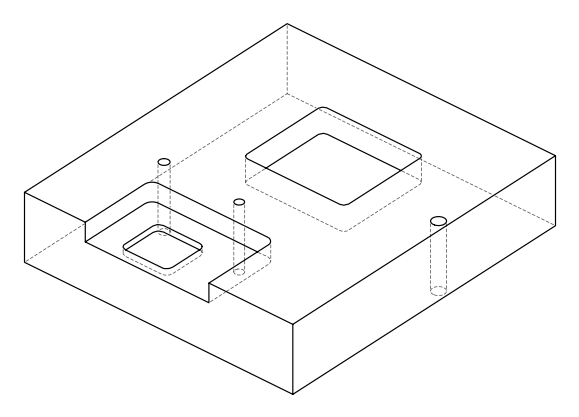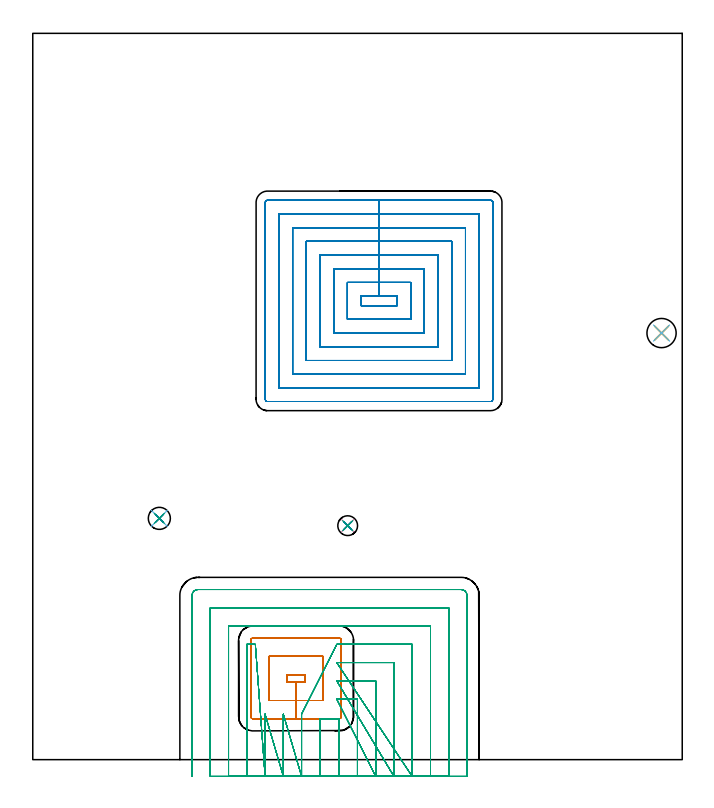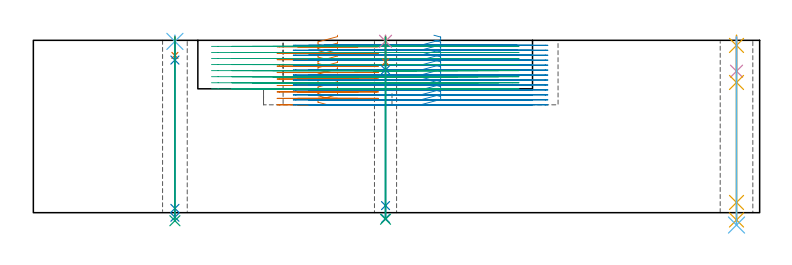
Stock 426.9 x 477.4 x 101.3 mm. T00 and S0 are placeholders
(PLAN: 15 operations, 12 tool changes, 132.5 min)
(1 MILL_RECTANGULAR_POCKET | POCKET_RECTANGULAR_STRAIGHT | UGT0201_008 | Follow Part, ap 4, ae 75% | 9.27 min | 194599 mm3)
(2 MILL_RECTANGULAR_POCKET_1 | POCKET_RECTANGULAR_STRAIGHT_1 | NXT0201_011 | Follow Part, ap 3, ae 75% | 67.73 min | 882009 mm3)
(3 MILL_SLOT | SLOT_PARTIAL_RECTANGULAR | UGT0201_008 | Follow Part, ap 4, ae 75% | 52.39 min | 523611 mm3)
(4 SPOT_DRILL | STEP1HOLE | NXT0321_9005460120000 | 0.03 min | 57 mm3)
(5 SPOT_DRILL_1 | STEP1HOLE_1 | NXT0321_9005460120000 | 0.05 min | 234 mm3)
(6 SPOT_DRILL_2 | STEP1HOLE_2 | NXT0321_9005460120000 | 0.03 min | 35 mm3)
(7 DRILL_BLIND_HOLE_INTO_CENTER | STEP1HOLE | NXT0301_056 | 0.06 min | 603 mm3)
(8 GUN_DRILL_THROUGH_HOLE | STEP1HOLE | UGT0307_005 | 0.5 min | 4803 mm3)
(9 DRILL_TO_ENLARGE_THROUGH_HOLE | STEP1HOLE | NXT0301_101 | 0.43 min | 8003 mm3)
(10 DRILL_BLIND_HOLE_INTO_CENTER_1 | STEP1HOLE_1 | NXT0301_092 | 0.08 min | 1678 mm3)
(11 GUN_DRILL_THROUGH_HOLE_1 | STEP1HOLE_1 | UGT0307_009 | 0.54 min | 9584 mm3)
(12 DRILL_TO_ENLARGE_THROUGH_HOLE_1 | STEP1HOLE_1 | UGT0301_259 | 0.44 min | 17786 mm3)
(13 DRILL_BLIND_HOLE_INTO_CENTER_2 | STEP1HOLE_2 | NXT0301_030 | 0.05 min | 219 mm3)
(14 GUN_DRILL_THROUGH_HOLE_2 | STEP1HOLE_2 | UGT0307_001 | 0.48 min | 1828 mm3)
(15 SPADE_DRILL_TO_ENLARGE_THROUGH_HOLE | STEP1HOLE_2 | UGT0306_005 | 0.43 min | 14658 mm3)
(TOOL UGT0201_008 | End Mill 16 mm | D16 FL32 Z4)
(TOOL NXT0201_011 | ENDMILL 12mm [2P460-1200-NA 1630] | D12 FL38 Z6)
(TOOL NXT0321_9005460120000 | NC Spot Drill, 142deg, 12mm, Carbide, Uncoated | D12 PA142 FL30 Z2)
(TOOL NXT0301_056 | Carbide Drill 8.5mm [860.1-0850-026A1-MM 2214] | D8.5 PA140 FL47 Z2)
(TOOL UGT0307_005 | Gun Drill 8.3 mm | D8.3 PA130 FL24 Z1)
(TOOL NXT0301_101 | Carbide Drill 13mm [860.1-1300-104A1-MM 2214] | D13 PA140 FL123 Z2)
(TOOL NXT0301_092 | Carbide Drill 12.1mm [860.1-1210-061A1-MM 2214] | D12.1 PA140 FL77 Z2)
(TOOL UGT0307_009 | Gun Drill 12 mm | D12 PA130 FL24 Z1)
(TOOL UGT0301_259 | Twist Drill 19.2 mm | D19.2 PA118 FL140 Z2)
(TOOL NXT0301_030 | Carbide Drill 5.9mm [860.1-0590-018A1-MM 2214] | D5.9 PA140 FL28 Z2)
(TOOL UGT0307_001 | Gun Drill 5 mm | D5 PA130 FL24 Z1)
(TOOL UGT0306_005 | Spade Drill 14.5mm | D14.5 PA132 FL10 Z2)
(OP 1 MILL_RECTANGULAR_POCKET)
G17 G21 G94 G90
T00 M6
G54
G17 G0 G90 X178.8 Y52.809 S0 M3
G43 Z111.3 H0
Z104.3
G94 G1 Y55.9 Z103.472 F250.
X167.3 Z100.39
Y50.9 Z99.051
X173.05 Z97.51
X178.8 F500.
Y55.9
X167.3
Y50.9
X173.05
Y38.9
X190.8
Y67.9
X155.3
Y38.9
X173.05
Y26.9
X201.4
G3 X202.8 Y28.3 R1.4
G1 Y78.5
G3 X201.4 Y79.9 R1.4
G1 X144.7
G3 X143.3 Y78.5 R1.4
G1 Y28.3
G3 X144.7 Y26.9 R1.4
G1 X173.05
X174.05
G0 X178.8 Y52.809 Z100.51
G1 Y55.9 Z99.682 F250.
X167.3 Z96.6
Y50.9 Z95.261
X173.05 Z93.72
X178.8 F500.
Y55.9
X167.3
Y50.9
X173.05
Y38.9
X190.8
Y67.9
X155.3
Y38.9
X173.05
Y26.9
X201.4
G3 X202.8 Y28.3 R1.4
G1 Y78.5
G3 X201.4 Y79.9 R1.4
G1 X144.7
G3 X143.3 Y78.5 R1.4
G1 Y28.3
G3 X144.7 Y26.9 R1.4
G1 X173.05
X174.05
G0 X178.8 Y52.809 Z96.72
G1 Y55.9 Z95.892 F250.
X167.3 Z92.81
Y50.9 Z91.471
X173.05 Z89.93
X178.8 F500.
Y55.9
X167.3
Y50.9
X173.05
Y38.9
X190.8
Y67.9
X155.3
Y38.9
X173.05
Y26.9
X201.4
G3 X202.8 Y28.3 R1.4
G1 Y78.5
G3 X201.4 Y79.9 R1.4
G1 X144.7
G3 X143.3 Y78.5 R1.4
G1 Y28.3
G3 X144.7 Y26.9 R1.4
G1 X173.05
X174.05
G0 X178.8 Y52.809 Z92.93
G1 Y55.9 Z92.102 F250.
X167.3 Z89.02
Y50.9 Z87.681
X173.05 Z86.14
X178.8 F500.
Y55.9
X167.3
Y50.9
X173.05
Y38.9
X190.8
Y67.9
X155.3
Y38.9
X173.05
Y26.9
X201.4
G3 X202.8 Y28.3 R1.4
G1 Y78.5
G3 X201.4 Y79.9 R1.4
G1 X144.7
G3 X143.3 Y78.5 R1.4
G1 Y28.3
G3 X144.7 Y26.9 R1.4
G1 X173.05
X174.05
G0 X178.8 Y52.809 Z89.14
G1 Y55.9 Z88.312 F250.
X167.3 Z85.23
Y50.9 Z83.891
X173.05 Z82.35
X178.8 F500.
Y55.9
X167.3
Y50.9
X173.05
Y38.9
X190.8
Y67.9
X155.3
Y38.9
X173.05
Y26.9
X201.4
G3 X202.8 Y28.3 R1.4
G1 Y78.5
G3 X201.4 Y79.9 R1.4
G1 X144.7
G3 X143.3 Y78.5 R1.4
G1 Y28.3
G3 X144.7 Y26.9 R1.4
G1 X173.05
X174.05
G0 X178.8 Y52.809 Z85.35
G1 Y55.9 Z84.522 F250.
X167.3 Z81.44
Y50.9 Z80.101
X173.05 Z78.56
X178.8 F500.
Y55.9
X167.3
Y50.9
X173.05
Y38.9
X190.8
Y67.9
X155.3
Y38.9
X173.05
Y26.9
X201.4
G3 X202.8 Y28.3 R1.4
G1 Y78.5
G3 X201.4 Y79.9 R1.4
G1 X144.7
G3 X143.3 Y78.5 R1.4
G1 Y28.3
G3 X144.7 Y26.9 R1.4
G1 X173.05
X174.05
G0 X178.8 Y52.809 Z81.56
G1 Y55.9 Z80.732 F250.
X167.3 Z77.65
Y50.9 Z76.311
X173.05 Z74.77
X178.8 F500.
Y55.9
X167.3
Y50.9
X173.05
Y38.9
X190.8
Y67.9
X155.3
Y38.9
X173.05
Y26.9
X201.4
G3 X202.8 Y28.3 R1.4
G1 Y78.5
G3 X201.4 Y79.9 R1.4
G1 X144.7
G3 X143.3 Y78.5 R1.4
G1 Y28.3
G3 X144.7 Y26.9 R1.4
G1 X173.05
X174.05
G0 X178.8 Y52.809 Z77.77
G1 Y55.9 Z76.942 F250.
X167.3 Z73.86
Y50.9 Z72.521
X173.05 Z70.98
X178.8 F500.
Y55.9
X167.3
Y50.9
X173.05
Y38.9
X190.8
Y67.9
X155.3
Y38.9
X173.05
Y26.9
X201.4
G3 X202.8 Y28.3 R1.4
G1 Y78.5
G3 X201.4 Y79.9 R1.4
G1 X144.7
G3 X143.3 Y78.5 R1.4
G1 Y28.3
G3 X144.7 Y26.9 R1.4
G1 X173.05
X174.05
G0 X178.8 Y52.809 Z73.98
G1 Y55.9 Z73.152 F250.
X167.3 Z70.07
Y50.9 Z68.731
X173.05 Z67.19
X178.8 F500.
Y55.9
X167.3
Y50.9
X173.05
Y38.9
X190.8
Y67.9
X155.3
Y38.9
X173.05
Y26.9
X201.4
G3 X202.8 Y28.3 R1.4
G1 Y78.5
G3 X201.4 Y79.9 R1.4
G1 X144.7
G3 X143.3 Y78.5 R1.4
G1 Y28.3
G3 X144.7 Y26.9 R1.4
G1 X173.05
X174.05
G0 X178.8 Y52.809 Z70.19
G1 Y55.9 Z69.362 F250.
X167.3 Z66.28
Y50.9 Z64.941
X173.05 Z63.4
X178.8 F500.
Y55.9
X167.3
Y50.9
X173.05
Y38.9
X190.8
Y67.9
X155.3
Y38.9
X173.05
Y26.9
X201.4
G3 X202.8 Y28.3 R1.4
G1 Y78.5
G3 X201.4 Y79.9 R1.4
G1 X144.7
G3 X143.3 Y78.5 R1.4
G1 Y28.3
G3 X144.7 Y26.9 R1.4
G1 X173.05
X174.05
G0 Z111.3
M5
M2
(OP 2 MILL_RECTANGULAR_POCKET_1)
G17 G21 G94 G90
T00 M6
G54
G17 G0 G90 X235.424 Y298.4 S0 M3
G43 Z111.3 H1
Z104.3
G94 G1 X239.4 Z103.234 F250.
Y304.7 Z101.546
X227.6 Z98.385
X215.8 F500.
Y298.4
X239.4
Y304.7
X227.6
Y313.7
X206.8
Y289.4
X248.4
Y313.7
X227.6
Y322.7
X197.8
Y280.4
X257.4
Y322.7
X227.6
Y331.7
X188.8
Y271.4
X266.4
Y331.7
X227.6
Y340.7
X179.8
Y262.4
X275.4
Y340.7
X227.6
Y349.7
X170.8
Y253.4
X284.4
Y349.7
X227.6
Y358.7
X161.8
Y244.4
X293.4
Y358.7
X227.6
Y367.7
X154.3
G3 X152.8 Y366.2 R1.5
G1 Y236.9
G3 X154.3 Y235.4 R1.5
G1 X300.9
G3 X302.4 Y236.9 R1.5
G1 Y366.2
G3 X300.9 Y367.7 R1.5
G1 X227.6
X226.6
G0 X235.424 Y298.4 Z101.385
G1 X239.4 Z100.319 F250.
Y304.7 Z98.631
X227.6 Z95.469
X215.8 F500.
Y298.4
X239.4
Y304.7
X227.6
Y313.7
X206.8
Y289.4
X248.4
Y313.7
X227.6
Y322.7
X197.8
Y280.4
X257.4
Y322.7
X227.6
Y331.7
X188.8
Y271.4
X266.4
Y331.7
X227.6
Y340.7
X179.8
Y262.4
X275.4
Y340.7
X227.6
Y349.7
X170.8
Y253.4
X284.4
Y349.7
X227.6
Y358.7
X161.8
Y244.4
X293.4
Y358.7
X227.6
Y367.7
X154.3
G3 X152.8 Y366.2 R1.5
G1 Y236.9
G3 X154.3 Y235.4 R1.5
G1 X300.9
G3 X302.4 Y236.9 R1.5
G1 Y366.2
G3 X300.9 Y367.7 R1.5
G1 X227.6
X226.6
G0 X235.424 Y298.4 Z98.469
G1 X239.4 Z97.404 F250.
Y304.7 Z95.716
X227.6 Z92.554
X215.8 F500.
Y298.4
X239.4
Y304.7
X227.6
Y313.7
X206.8
Y289.4
X248.4
Y313.7
X227.6
Y322.7
X197.8
Y280.4
X257.4
Y322.7
X227.6
Y331.7
X188.8
Y271.4
X266.4
Y331.7
X227.6
Y340.7
X179.8
Y262.4
X275.4
Y340.7
X227.6
Y349.7
X170.8
Y253.4
X284.4
Y349.7
X227.6
Y358.7
X161.8
Y244.4
X293.4
Y358.7
X227.6
Y367.7
X154.3
G3 X152.8 Y366.2 R1.5
G1 Y236.9
G3 X154.3 Y235.4 R1.5
G1 X300.9
G3 X302.4 Y236.9 R1.5
G1 Y366.2
G3 X300.9 Y367.7 R1.5
G1 X227.6
X226.6
G0 X235.424 Y298.4 Z95.554
G1 X239.4 Z94.488 F250.
Y304.7 Z92.8
X227.6 Z89.638
X215.8 F500.
Y298.4
X239.4
Y304.7
X227.6
Y313.7
X206.8
Y289.4
X248.4
Y313.7
X227.6
Y322.7
X197.8
Y280.4
X257.4
Y322.7
X227.6
Y331.7
X188.8
Y271.4
X266.4
Y331.7
X227.6
Y340.7
X179.8
Y262.4
X275.4
Y340.7
X227.6
Y349.7
X170.8
Y253.4
X284.4
Y349.7
X227.6
Y358.7
X161.8
Y244.4
X293.4
Y358.7
X227.6
Y367.7
X154.3
G3 X152.8 Y366.2 R1.5
G1 Y236.9
G3 X154.3 Y235.4 R1.5
G1 X300.9
G3 X302.4 Y236.9 R1.5
G1 Y366.2
G3 X300.9 Y367.7 R1.5
G1 X227.6
X226.6
G0 X235.424 Y298.4 Z92.638
G1 X239.4 Z91.573 F250.
Y304.7 Z89.885
X227.6 Z86.723
X215.8 F500.
Y298.4
X239.4
Y304.7
X227.6
Y313.7
X206.8
Y289.4
X248.4
Y313.7
X227.6
Y322.7
X197.8
Y280.4
X257.4
Y322.7
X227.6
Y331.7
X188.8
Y271.4
X266.4
Y331.7
X227.6
Y340.7
X179.8
Y262.4
X275.4
Y340.7
X227.6
Y349.7
X170.8
Y253.4
X284.4
Y349.7
X227.6
Y358.7
X161.8
Y244.4
X293.4
Y358.7
X227.6
Y367.7
X154.3
G3 X152.8 Y366.2 R1.5
G1 Y236.9
G3 X154.3 Y235.4 R1.5
G1 X300.9
G3 X302.4 Y236.9 R1.5
G1 Y366.2
G3 X300.9 Y367.7 R1.5
G1 X227.6
X226.6
G0 X235.424 Y298.4 Z89.723
G1 X239.4 Z88.658 F250.
Y304.7 Z86.969
X227.6 Z83.808
X215.8 F500.
Y298.4
X239.4
Y304.7
X227.6
Y313.7
X206.8
Y289.4
X248.4
Y313.7
X227.6
Y322.7
X197.8
Y280.4
X257.4
Y322.7
X227.6
Y331.7
X188.8
Y271.4
X266.4
Y331.7
X227.6
Y340.7
X179.8
Y262.4
X275.4
Y340.7
X227.6
Y349.7
X170.8
Y253.4
X284.4
Y349.7
X227.6
Y358.7
X161.8
Y244.4
X293.4
Y358.7
X227.6
Y367.7
X154.3
G3 X152.8 Y366.2 R1.5
G1 Y236.9
G3 X154.3 Y235.4 R1.5
G1 X300.9
G3 X302.4 Y236.9 R1.5
G1 Y366.2
G3 X300.9 Y367.7 R1.5
G1 X227.6
X226.6
G0 X235.424 Y298.4 Z86.808
G1 X239.4 Z85.742 F250.
Y304.7 Z84.054
X227.6 Z80.892
X215.8 F500.
Y298.4
X239.4
Y304.7
X227.6
Y313.7
X206.8
Y289.4
X248.4
Y313.7
X227.6
Y322.7
X197.8
Y280.4
X257.4
Y322.7
X227.6
Y331.7
X188.8
Y271.4
X266.4
Y331.7
X227.6
Y340.7
X179.8
Y262.4
X275.4
Y340.7
X227.6
Y349.7
X170.8
Y253.4
X284.4
Y349.7
X227.6
Y358.7
X161.8
Y244.4
X293.4
Y358.7
X227.6
Y367.7
X154.3
G3 X152.8 Y366.2 R1.5
G1 Y236.9
G3 X154.3 Y235.4 R1.5
G1 X300.9
G3 X302.4 Y236.9 R1.5
G1 Y366.2
G3 X300.9 Y367.7 R1.5
G1 X227.6
X226.6
G0 X235.424 Y298.4 Z83.892
G1 X239.4 Z82.827 F250.
Y304.7 Z81.139
X227.6 Z77.977
X215.8 F500.
Y298.4
X239.4
Y304.7
X227.6
Y313.7
X206.8
Y289.4
X248.4
Y313.7
X227.6
Y322.7
X197.8
Y280.4
X257.4
Y322.7
X227.6
Y331.7
X188.8
Y271.4
X266.4
Y331.7
X227.6
Y340.7
X179.8
Y262.4
X275.4
Y340.7
X227.6
Y349.7
X170.8
Y253.4
X284.4
Y349.7
X227.6
Y358.7
X161.8
Y244.4
X293.4
Y358.7
X227.6
Y367.7
X154.3
G3 X152.8 Y366.2 R1.5
G1 Y236.9
G3 X154.3 Y235.4 R1.5
G1 X300.9
G3 X302.4 Y236.9 R1.5
G1 Y366.2
G3 X300.9 Y367.7 R1.5
G1 X227.6
X226.6
G0 X235.424 Y298.4 Z80.977
G1 X239.4 Z79.911 F250.
Y304.7 Z78.223
X227.6 Z75.062
X215.8 F500.
Y298.4
X239.4
Y304.7
X227.6
Y313.7
X206.8
Y289.4
X248.4
Y313.7
X227.6
Y322.7
X197.8
Y280.4
X257.4
Y322.7
X227.6
Y331.7
X188.8
Y271.4
X266.4
Y331.7
X227.6
Y340.7
X179.8
Y262.4
X275.4
Y340.7
X227.6
Y349.7
X170.8
Y253.4
X284.4
Y349.7
X227.6
Y358.7
X161.8
Y244.4
X293.4
Y358.7
X227.6
Y367.7
X154.3
G3 X152.8 Y366.2 R1.5
G1 Y236.9
G3 X154.3 Y235.4 R1.5
G1 X300.9
G3 X302.4 Y236.9 R1.5
G1 Y366.2
G3 X300.9 Y367.7 R1.5
G1 X227.6
X226.6
G0 X235.424 Y298.4 Z78.062
G1 X239.4 Z76.996 F250.
Y304.7 Z75.308
X227.6 Z72.146
X215.8 F500.
Y298.4
X239.4
Y304.7
X227.6
Y313.7
X206.8
Y289.4
X248.4
Y313.7
X227.6
Y322.7
X197.8
Y280.4
X257.4
Y322.7
X227.6
Y331.7
X188.8
Y271.4
X266.4
Y331.7
X227.6
Y340.7
X179.8
Y262.4
X275.4
Y340.7
X227.6
Y349.7
X170.8
Y253.4
X284.4
Y349.7
X227.6
Y358.7
X161.8
Y244.4
X293.4
Y358.7
X227.6
Y367.7
X154.3
G3 X152.8 Y366.2 R1.5
G1 Y236.9
G3 X154.3 Y235.4 R1.5
G1 X300.9
G3 X302.4 Y236.9 R1.5
G1 Y366.2
G3 X300.9 Y367.7 R1.5
G1 X227.6
X226.6
G0 X235.424 Y298.4 Z75.146
G1 X239.4 Z74.081 F250.
Y304.7 Z72.393
X227.6 Z69.231
X215.8 F500.
Y298.4
X239.4
Y304.7
X227.6
Y313.7
X206.8
Y289.4
X248.4
Y313.7
X227.6
Y322.7
X197.8
Y280.4
X257.4
Y322.7
X227.6
Y331.7
X188.8
Y271.4
X266.4
Y331.7
X227.6
Y340.7
X179.8
Y262.4
X275.4
Y340.7
X227.6
Y349.7
X170.8
Y253.4
X284.4
Y349.7
X227.6
Y358.7
X161.8
Y244.4
X293.4
Y358.7
X227.6
Y367.7
X154.3
G3 X152.8 Y366.2 R1.5
G1 Y236.9
G3 X154.3 Y235.4 R1.5
G1 X300.9
G3 X302.4 Y236.9 R1.5
G1 Y366.2
G3 X300.9 Y367.7 R1.5
G1 X227.6
X226.6
G0 X235.424 Y298.4 Z72.231
G1 X239.4 Z71.165 F250.
Y304.7 Z69.477
X227.6 Z66.315
X215.8 F500.
Y298.4
X239.4
Y304.7
X227.6
Y313.7
X206.8
Y289.4
X248.4
Y313.7
X227.6
Y322.7
X197.8
Y280.4
X257.4
Y322.7
X227.6
Y331.7
X188.8
Y271.4
X266.4
Y331.7
X227.6
Y340.7
X179.8
Y262.4
X275.4
Y340.7
X227.6
Y349.7
X170.8
Y253.4
X284.4
Y349.7
X227.6
Y358.7
X161.8
Y244.4
X293.4
Y358.7
X227.6
Y367.7
X154.3
G3 X152.8 Y366.2 R1.5
G1 Y236.9
G3 X154.3 Y235.4 R1.5
G1 X300.9
G3 X302.4 Y236.9 R1.5
G1 Y366.2
G3 X300.9 Y367.7 R1.5
G1 X227.6
X226.6
G0 X235.424 Y298.4 Z69.315
G1 X239.4 Z68.25 F250.
Y304.7 Z66.562
X227.6 Z63.4
X215.8 F500.
Y298.4
X239.4
Y304.7
X227.6
Y313.7
X206.8
Y289.4
X248.4
Y313.7
X227.6
Y322.7
X197.8
Y280.4
X257.4
Y322.7
X227.6
Y331.7
X188.8
Y271.4
X266.4
Y331.7
X227.6
Y340.7
X179.8
Y262.4
X275.4
Y340.7
X227.6
Y349.7
X170.8
Y253.4
X284.4
Y349.7
X227.6
Y358.7
X161.8
Y244.4
X293.4
Y358.7
X227.6
Y367.7
X154.3
G3 X152.8 Y366.2 R1.5
G1 Y236.9
G3 X154.3 Y235.4 R1.5
G1 X300.9
G3 X302.4 Y236.9 R1.5
G1 Y366.2
G3 X300.9 Y367.7 R1.5
G1 X227.6
X226.6
G0 Z111.3
M5
M2
(OP 3 MILL_SLOT)
G17 G21 G94 G90
T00 M6
G54
G17 G0 G90 X201.4 Y-11. S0 M3
G43 Z111.3 H0
Z97.737
G94 G1 Y-8. F250.
Y26.899 F500.
X201.212 Y26.89
X188.7 Y26.9
Y-8.
Y-11. F250.
X213.4
Y-8.
Y39.8 F500.
X202.8
X199.8 F250.
X225.4 Y-11. F500.
Y-8. F250.
Y51.8 F500.
X202.8
X199.8 F250.
X237.4 Y-11. F500.
Y-8. F250.
Y63.8 F500.
X202.8
X199.8 F250.
X249.4 Y-11. F500.
Y-8. F250.
Y75.8 F500.
X202.8
X199.8 F250.
X176.7 Y29.9 F500.
Y26.9 F250.
Y-8. F500.
Y-11. F250.
X164.7 Y29.9 F500.
Y26.9 F250.
Y-8. F500.
Y-11. F250.
X152.7 Y29.9 F500.
Y26.9 F250.
Y-8. F500.
Y-11. F250.
X146.3 Y75.8 F500.
X143.3 F250.
X140.7 F500.
Y-8.
Y-11. F250.
X261.4
Y-8.
Y87.8 F500.
X128.7
Y-8.
Y-11. F250.
X273.4
Y-8.
Y99.8 F500.
X116.7
Y-8.
Y-11. F250.
X285.4
Y-8.
Y107.9 F500.
G3 X281.5 Y111.8 R3.9
G1 X108.6
G3 X104.7 Y107.9 R3.9
G1 Y-8.
Y-11. F250.
G0 X201.4 Z94.175
G1 Y-8.
Y26.899 F500.
X201.212 Y26.89
X200.925
X200.851 Y26.896
X188.7 Y26.9
Y-8.
Y-11. F250.
X213.4
Y-8.
Y39.8 F500.
X202.8
X199.8 F250.
X225.4 Y-11. F500.
Y-8. F250.
Y51.8 F500.
X202.8
X199.8 F250.
X237.4 Y-11. F500.
Y-8. F250.
Y63.8 F500.
X202.8
X199.8 F250.
X249.4 Y-11. F500.
Y-8. F250.
Y75.8 F500.
X202.8
X199.8 F250.
X176.7 Y29.9 F500.
Y26.9 F250.
Y-8. F500.
Y-11. F250.
X164.7 Y29.9 F500.
Y26.9 F250.
Y-8. F500.
Y-11. F250.
X152.7 Y29.9 F500.
Y26.9 F250.
Y-8. F500.
Y-11. F250.
X146.3 Y75.8 F500.
X143.3 F250.
X140.7 F500.
Y-8.
Y-11. F250.
X261.4
Y-8.
Y87.8 F500.
X128.7
Y-8.
Y-11. F250.
X273.4
Y-8.
Y99.8 F500.
X116.7
Y-8.
Y-11. F250.
X285.4
Y-8.
Y107.9 F500.
G3 X281.5 Y111.8 R3.9
G1 X108.6
G3 X104.7 Y107.9 R3.9
G1 Y-8.
Y-11. F250.
G0 X201.4 Z90.612
G1 Y-8.
Y26.899 F500.
X201.245 Y26.887
X200.887 Y26.893
X200.851 Y26.896
X188.7 Y26.9
Y-8.
Y-11. F250.
X213.4
Y-8.
Y39.8 F500.
X202.8
X199.8 F250.
X225.4 Y-11. F500.
Y-8. F250.
Y51.8 F500.
X202.8
X199.8 F250.
X237.4 Y-11. F500.
Y-8. F250.
Y63.8 F500.
X202.8
X199.8 F250.
X249.4 Y-11. F500.
Y-8. F250.
Y75.8 F500.
X202.8
X199.8 F250.
X176.7 Y29.9 F500.
Y26.9 F250.
Y-8. F500.
Y-11. F250.
X164.7 Y29.9 F500.
Y26.9 F250.
Y-8. F500.
Y-11. F250.
X152.7 Y29.9 F500.
Y26.9 F250.
Y-8. F500.
Y-11. F250.
X146.3 Y75.8 F500.
X143.3 F250.
X140.7 F500.
Y-8.
Y-11. F250.
X261.4
Y-8.
Y87.8 F500.
X128.7
Y-8.
Y-11. F250.
X273.4
Y-8.
Y99.8 F500.
X116.7
Y-8.
Y-11. F250.
X285.4
Y-8.
Y107.9 F500.
G3 X281.5 Y111.8 R3.9
G1 X108.6
G3 X104.7 Y107.9 R3.9
G1 Y-8.
Y-11. F250.
G0 X201.4 Z87.05
G1 Y-8.
Y26.897 F500.
X201.273 Y26.889
X200.017 Y26.9
X188.7
Y-8.
Y-11. F250.
X213.4
Y-8.
Y39.8 F500.
X202.8
X199.8 F250.
X225.4 Y-11. F500.
Y-8. F250.
Y51.8 F500.
X202.8
X199.8 F250.
X237.4 Y-11. F500.
Y-8. F250.
Y63.8 F500.
X202.8
X199.8 F250.
X249.4 Y-11. F500.
Y-8. F250.
Y75.8 F500.
X202.8
X199.8 F250.
X176.7 Y29.9 F500.
Y26.9 F250.
Y-8. F500.
Y-11. F250.
X164.7 Y29.9 F500.
Y26.9 F250.
Y-8. F500.
Y-11. F250.
X152.7 Y29.9 F500.
Y26.9 F250.
Y-8. F500.
Y-11. F250.
X146.3 Y75.8 F500.
X143.3 F250.
X140.7 F500.
Y-8.
Y-11. F250.
X261.4
Y-8.
Y87.8 F500.
X128.7
Y-8.
Y-11. F250.
X273.4
Y-8.
Y99.8 F500.
X116.7
Y-8.
Y-11. F250.
X285.4
Y-8.
Y107.9 F500.
G3 X281.5 Y111.8 R3.9
G1 X108.6
G3 X104.7 Y107.9 R3.9
G1 Y-8.
Y-11. F250.
G0 X201.4 Z83.487
G1 Y-8.
Y26.898 F500.
X201.235 Y26.889
X201.145
X201.05 Y26.893
X188.7 Y26.9
Y-8.
Y-11. F250.
X213.4
Y-8.
Y39.8 F500.
X202.8
X199.8 F250.
X225.4 Y-11. F500.
Y-8. F250.
Y51.8 F500.
X202.8
X199.8 F250.
X237.4 Y-11. F500.
Y-8. F250.
Y63.8 F500.
X202.8
X199.8 F250.
X249.4 Y-11. F500.
Y-8. F250.
Y75.8 F500.
X202.8
X199.8 F250.
X176.7 Y29.9 F500.
Y26.9 F250.
Y-8. F500.
Y-11. F250.
X164.7 Y29.9 F500.
Y26.9 F250.
Y-8. F500.
Y-11. F250.
X152.7 Y29.9 F500.
Y26.9 F250.
Y-8. F500.
Y-11. F250.
X146.3 Y75.8 F500.
X143.3 F250.
X140.7 F500.
Y-8.
Y-11. F250.
X261.4
Y-8.
Y87.8 F500.
X128.7
Y-8.
Y-11. F250.
X273.4
Y-8.
Y99.8 F500.
X116.7
Y-8.
Y-11. F250.
X285.4
Y-8.
Y107.9 F500.
G3 X281.5 Y111.8 R3.9
G1 X108.6
G3 X104.7 Y107.9 R3.9
G1 Y-8.
Y-11. F250.
G0 X201.4 Z79.925
G1 Y-8.
Y26.899 F500.
X201.339 Y26.893
G2 X201.05 Y26.893 R2.33
G1 X200.869
X200.828 Y26.896
X188.7 Y26.9
Y-8.
Y-11. F250.
X213.4
Y-8.
Y39.8 F500.
X202.8
X199.8 F250.
X225.4 Y-11. F500.
Y-8. F250.
Y51.8 F500.
X202.8
X199.8 F250.
X237.4 Y-11. F500.
Y-8. F250.
Y63.8 F500.
X202.8
X199.8 F250.
X249.4 Y-11. F500.
Y-8. F250.
Y75.8 F500.
X202.8
X199.8 F250.
X176.7 Y29.9 F500.
Y26.9 F250.
Y-8. F500.
Y-11. F250.
X164.7 Y29.9 F500.
Y26.9 F250.
Y-8. F500.
Y-11. F250.
X152.7 Y29.9 F500.
Y26.9 F250.
Y-8. F500.
Y-11. F250.
X146.3 Y75.8 F500.
X143.3 F250.
X140.7 F500.
Y-8.
Y-11. F250.
X261.4
Y-8.
Y87.8 F500.
X128.7
Y-8.
Y-11. F250.
X273.4
Y-8.
Y99.8 F500.
X116.7
Y-8.
Y-11. F250.
X285.4
Y-8.
Y107.9 F500.
G3 X281.5 Y111.8 R3.9
G1 X108.6
G3 X104.7 Y107.9 R3.9
G1 Y-8.
Y-11. F250.
G0 X201.4 Z76.362
G1 Y-8.
Y26.899 F500.
X201.281 Y26.889
X200.628 Y26.9
X199.129
X188.7
Y-8.
Y-11. F250.
X213.4
Y-8.
Y39.8 F500.
X202.8
X199.8 F250.
X225.4 Y-11. F500.
Y-8. F250.
Y51.8 F500.
X202.8
X199.8 F250.
X237.4 Y-11. F500.
Y-8. F250.
Y63.8 F500.
X202.8
X199.8 F250.
X249.4 Y-11. F500.
Y-8. F250.
Y75.8 F500.
X202.8
X199.8 F250.
X176.7 Y29.9 F500.
Y26.9 F250.
Y-8. F500.
Y-11. F250.
X164.7 Y29.9 F500.
Y26.9 F250.
Y-8. F500.
Y-11. F250.
X152.7 Y29.9 F500.
Y26.9 F250.
Y-8. F500.
Y-11. F250.
X146.3 Y75.8 F500.
X143.3 F250.
X140.7 F500.
Y-8.
Y-11. F250.
X261.4
Y-8.
Y87.8 F500.
X128.7
Y-8.
Y-11. F250.
X273.4
Y-8.
Y99.8 F500.
X116.7
Y-8.
Y-11. F250.
X285.4
Y-8.
Y107.9 F500.
G3 X281.5 Y111.8 R3.9
G1 X108.6
G3 X104.7 Y107.9 R3.9
G1 Y-8.
Y-11. F250.
G0 X201.4 Z72.8
G1 Y-8.
Y26.898 F500.
X201.281 Y26.889
X200.628 Y26.9
X199.247
X188.7
Y-8.
Y-11. F250.
X213.4
Y-8.
Y39.8 F500.
X202.8
X199.8 F250.
X225.4 Y-11. F500.
Y-8. F250.
Y51.8 F500.
X202.8
X199.8 F250.
X237.4 Y-11. F500.
Y-8. F250.
Y63.8 F500.
X202.8
X199.8 F250.
X249.4 Y-11. F500.
Y-8. F250.
Y75.8 F500.
X202.8
X199.8 F250.
X176.7 Y29.9 F500.
Y26.9 F250.
Y-8. F500.
Y-11. F250.
X164.7 Y29.9 F500.
Y26.9 F250.
Y-8. F500.
Y-11. F250.
X152.7 Y29.9 F500.
Y26.9 F250.
Y-8. F500.
Y-11. F250.
X146.3 Y75.8 F500.
X143.3 F250.
X140.7 F500.
Y-8.
Y-11. F250.
X261.4
Y-8.
Y87.8 F500.
X128.7
Y-8.
Y-11. F250.
X273.4
Y-8.
Y99.8 F500.
X116.7
Y-8.
Y-11. F250.
X285.4
Y-8.
Y107.9 F500.
G3 X281.5 Y111.8 R3.9
G1 X108.6
G3 X104.7 Y107.9 R3.9
G1 Y-8.
Y-11. F250.
G0 Z111.3
M5
M2
(OP 4 SPOT_DRILL)
G17 G21 G94 G90
T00 M6
G54
G17 G0 G90 X207. Y153.8 S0 M3
G43 Z111.3 H0
G94 G81 G98 Z100.74 F250. R104.3
G80
M5
M2
(OP 5 SPOT_DRILL_1)
G17 G21 G94 G90
T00 M6
G54
G17 G0 G90 X413.3 Y280.4 S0 M3
G43 Z111.3 H0
G94 G81 G98 Z98.3 F250. R104.3
G80
M5
M2
(OP 6 SPOT_DRILL_2)
G17 G21 G94 G90
T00 M6
G54
G17 G0 G90 X83.2 Y158.6 S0 M3
G43 Z111.3 H0
G94 G81 G98 Z100.672 F250. R104.3
G80
M5
M2
(OP 7 DRILL_BLIND_HOLE_INTO_CENTER)
G17 G21 G94 G90
T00 M6
G54
G17 G0 G90 X207. Y153.8 S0 M3
G43 Z111.3 H1
G94 G81 G98 Z88.55 F250. R103.3
G80
M5
M2
(OP 8 GUN_DRILL_THROUGH_HOLE)
G17 G21 G94 G90
T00 M6
G54
G17 G0 G90 X207. Y153.8 M8
G43 Z111.3 H0
Z98.348
S716 M3
G94 G1 Z83.975 F125. M26
G4 X.084
Z4.15 F250.
G4 X.084
Z-3.435 F125.
G4 X.084
M5
M9
G0 Z98.348
Z111.3
M2
(OP 9 DRILL_TO_ENLARGE_THROUGH_HOLE)
G17 G21 G94 G90
T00 M6
G54
G17 G0 G90 X207. Y153.8 S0 M3
G43 Z111.3 H1
G94 G73 G98 Z-3.866 F250. Q11.685 R103.3
G80
M5
M2
(OP 10 DRILL_BLIND_HOLE_INTO_CENTER_1)
G17 G21 G94 G90
T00 M6
G54
G17 G0 G90 X413.3 Y280.4 S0 M3
G43 Z111.3 H1
G94 G81 G98 Z83.15 F250. R103.3
G80
M5
M2
(OP 11 GUN_DRILL_THROUGH_HOLE_1)
G17 G21 G94 G90
T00 M6
G54
G17 G0 G90 X413.3 Y280.4 M8
G43 Z111.3 H0
Z97.574
S716 M3
G94 G1 Z76.536 F125. M26
G4 X.084
Z6. F250.
G4 X.084
Z-4.298 F125.
G4 X.084
M5
M9
G0 Z97.574
Z111.3
M2
(OP 12 DRILL_TO_ENLARGE_THROUGH_HOLE_1)
G17 G21 G94 G90
T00 M6
G54
G17 G0 G90 X413.3 Y280.4 S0 M3
G43 Z111.3 H0
G94 G73 G98 Z-7.268 F250. Q18.095 R103.3
G80
M5
M2
(OP 13 DRILL_BLIND_HOLE_INTO_CENTER_2)
G17 G21 G94 G90
T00 M6
G54
G17 G0 G90 X83.2 Y158.6 S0 M3
G43 Z111.3 H1
G94 G81 G98 Z92.45 F250. R103.3
G80
M5
M2
(OP 14 GUN_DRILL_THROUGH_HOLE_2)
G17 G21 G94 G90
T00 M6
G54
G17 G0 G90 X83.2 Y158.6 M8
G43 Z111.3 H0
Z101.025
S716 M3
G94 G1 Z89.694 F125. M26
G4 X.084
Z2.5 F250.
G4 X.084
Z-2.666 F125.
G4 X.084
M5
M9
G0 Z101.025
Z111.3
M2
(OP 15 SPADE_DRILL_TO_ENLARGE_THROUGH_HOLE)
G17 G21 G94 G90
T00 M6
G54
G17 G0 G90 X83.2 Y158.6 S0 M3
G43 Z111.3 H0
G94 G73 G98 Z-4.728 F250. Q13.253 R103.3
G80
M5
M2
